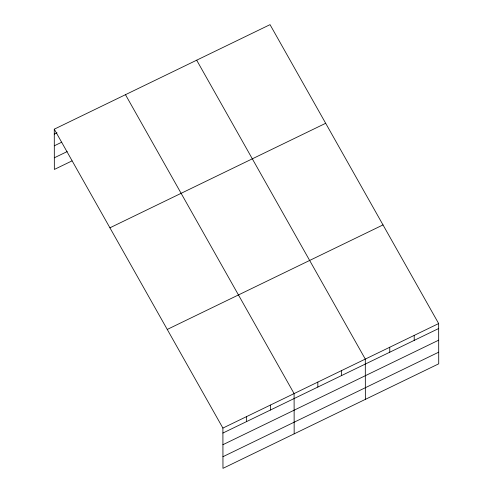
<?xml version="1.0" encoding="UTF-8"?>
<svg xmlns="http://www.w3.org/2000/svg" width="493" height="493" viewBox="0 0 493 493"><rect width="100%" height="100%" fill="white"/><g stroke="black" fill="none" stroke-linecap="round" stroke-linejoin="round"><path stroke-width="0.74" d="M54.273 129.178L270.035 24.65L438.653 323.55L438.727 363.822L222.965 468.35L222.898 428.078L54.273 129.178L54.347 169.45L71.978 160.909M54.285 134.151L56.997 132.839M54.304 145.799L61.761 142.187M54.322 157.803L67.208 151.561M109.921 227.815L325.676 123.287M167.25 329.441L383.012 224.913M222.898 428.078L438.653 323.55M222.904 433.051L438.665 328.523M222.928 444.698L438.684 340.17M222.947 456.703L438.708 352.175M196.676 60.189L365.295 359.089L365.368 399.361M125.475 94.687L294.099 393.587L294.167 433.852M414.2 335.394L414.212 340.367M389.747 347.245L389.76 352.218M341.563 370.588L341.575 375.561M317.831 382.087L317.837 387.06M270.361 405.08L270.374 410.059M246.629 416.579L246.642 421.552"/></g></svg>
